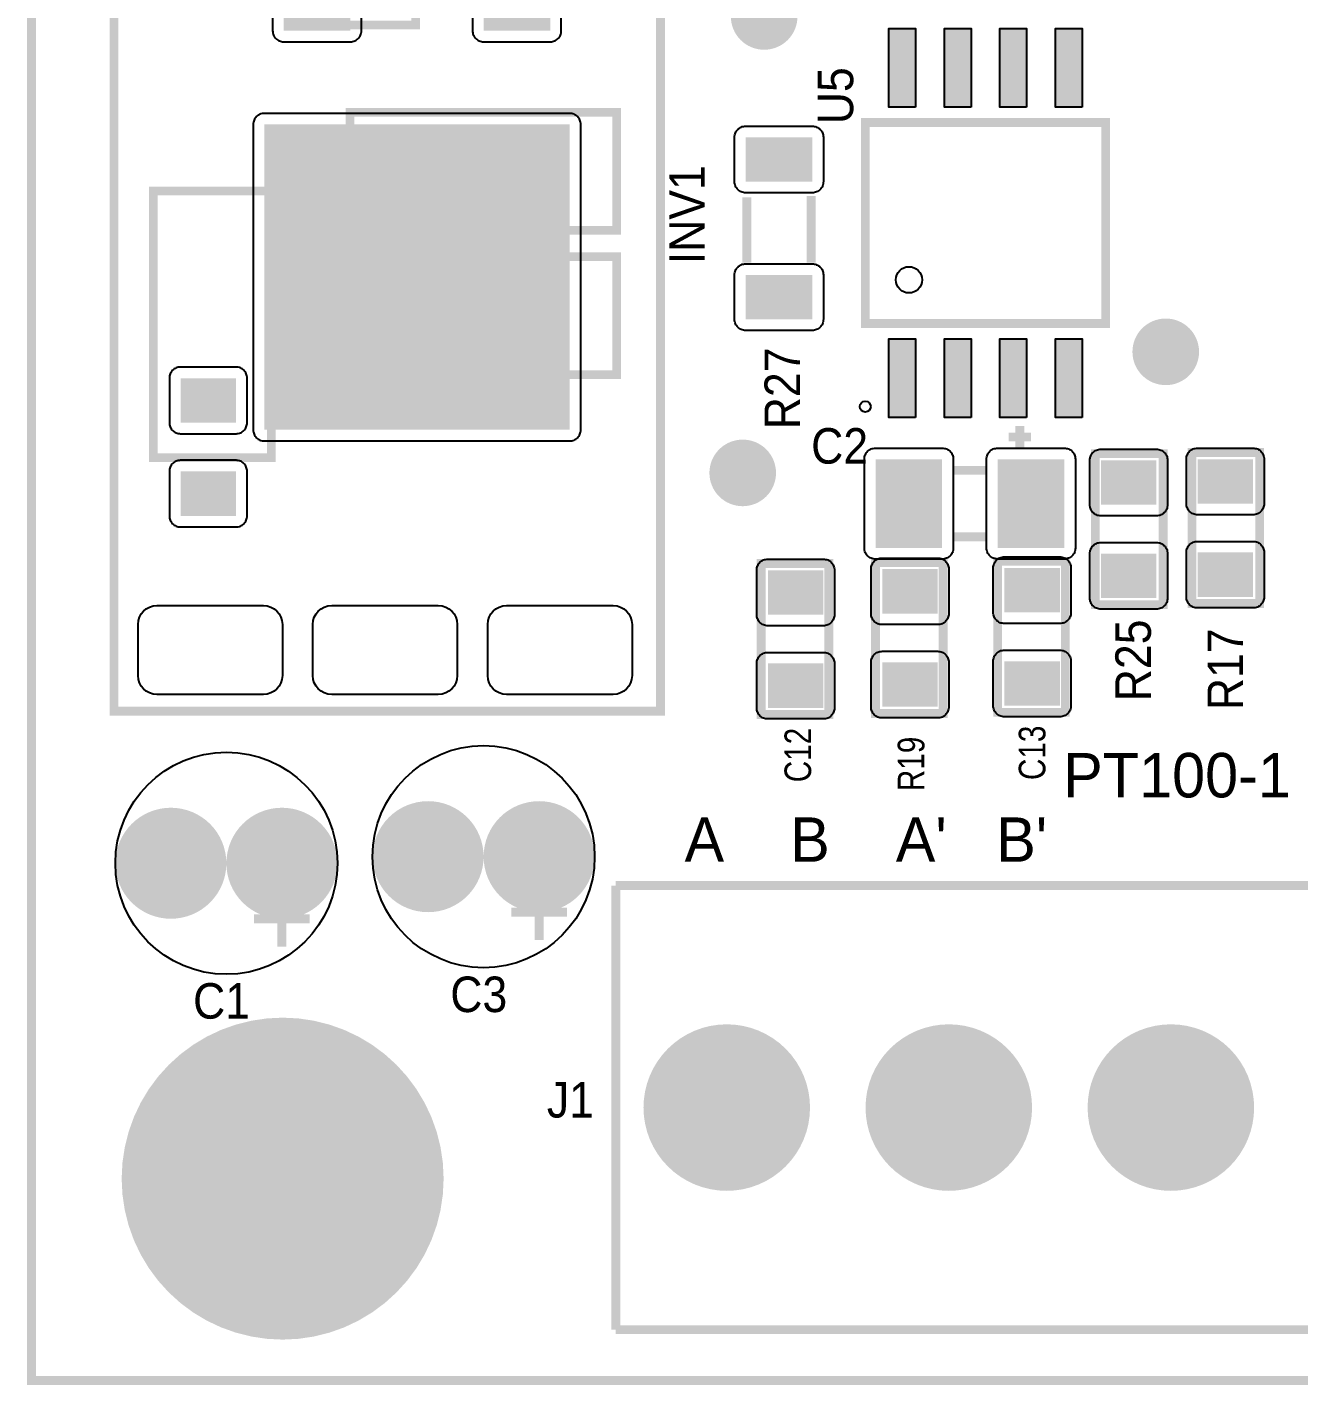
# Model space of a CAD drawing. Header units: inches. Extents: x -3.21 to 3.21, y -2.45 to 2.45.
# Drawn here: x -3.21 to -2.064, y -2.433 to -1.21 of the extents above; entities that cross this region are included whole.
import ezdxf

# ---------------------------------------------------------------- set-up
doc = ezdxf.new("R2010")
doc.units = ezdxf.units.IN
doc.layers.get('0').update_dxf_attribs({"linetype": 'CONTINUOUS'})

# ---------------------------------------------------------------- blocks, each defined once
blk = doc.blocks.new('RPAD')
blk.add_trace([(-0.5, -0.5), (-0.5, 0.5), (0.5, -0.5), (0.5, 0.5)])
blk = doc.blocks.new('EPAD')
at = {"const_width": 0.5}
blk.add_lwpolyline([(-0.25, 0, 1), (0.25, 0, 1)], format="xyb", close=True, dxfattribs=at)

msp = doc.modelspace()

# ---------------------------------------------------------------- linework, layer by layer
for points, const_width in [([(-3.205508, -2.428994), (3.205508, -2.428994), (3.205508, 2.443368), (-3.205508, 2.443368), (-3.205508, -2.428994)], 0.008), ([(-3.205508, -2.428994), (3.205508, -2.428994), (3.205508, 2.443368), (-3.205508, 2.443368), (-3.205508, -2.428994)], 0.008), ([(-3.205508, -2.428994), (3.205508, -2.428994), (3.205508, 2.443368), (-3.205508, 2.443368), (-3.205508, -2.428994)], 0.008), ([(-3.13128, -1.826199), (-2.639154, -1.826199), (-2.639154, -0.901002), (-3.13128, -0.901002), (-3.13128, -1.826199)], 0.008), ([(-3.13128, -1.826199), (-2.639154, -1.826199), (-2.639154, -0.901002), (-3.13128, -0.901002), (-3.13128, -1.826199)], 0.008), ([(-3.13128, -1.826199), (-2.639154, -1.826199), (-2.639154, -0.901002), (-3.13128, -0.901002), (-3.13128, -1.826199)], 0.008), ([(-2.958051, -1.208089), (-2.859626, -1.208089), (-2.859626, -1.164781), (-2.958051, -1.164781), (-2.958051, -1.208089)], 0.008), ([(-2.958051, -1.208089), (-2.859626, -1.208089), (-2.859626, -1.164781), (-2.958051, -1.164781), (-2.958051, -1.208089)], 0.008), ([(-2.958051, -1.208089), (-2.859626, -1.208089), (-2.859626, -1.164781), (-2.958051, -1.164781), (-2.958051, -1.208089)], 0.008), ([(-2.918681, -1.393128), (-2.678524, -1.393128), (-2.678524, -1.286829), (-2.918681, -1.286829), (-2.918681, -1.393128)], 0.008), ([(-2.918681, -1.393128), (-2.678524, -1.393128), (-2.678524, -1.286829), (-2.918681, -1.286829), (-2.918681, -1.393128)], 0.008), ([(-2.918681, -1.393128), (-2.678524, -1.393128), (-2.678524, -1.286829), (-2.918681, -1.286829), (-2.918681, -1.393128)], 0.008), ([(-2.238122, -1.477033), (-2.238122, -1.295931), (-2.454657, -1.295931), (-2.454657, -1.477033), (-2.238122, -1.477033)], 0.007874), ([(-2.238122, -1.477033), (-2.238122, -1.295931), (-2.454657, -1.295931), (-2.454657, -1.477033), (-2.238122, -1.477033)], 0.007874), ([(-2.238122, -1.477033), (-2.238122, -1.295931), (-2.454657, -1.295931), (-2.454657, -1.477033), (-2.238122, -1.477033)], 0.007874), ([(-3.095846, -1.597852), (-2.989547, -1.597852), (-2.989547, -1.357695), (-3.095846, -1.357695), (-3.095846, -1.597852)], 0.008), ([(-3.095846, -1.597852), (-2.989547, -1.597852), (-2.989547, -1.357695), (-3.095846, -1.357695), (-3.095846, -1.597852)], 0.008), ([(-3.095846, -1.597852), (-2.989547, -1.597852), (-2.989547, -1.357695), (-3.095846, -1.357695), (-3.095846, -1.597852)], 0.008), ([(-2.56139, -1.363246), (-2.56139, -1.422246)], 0.008), ([(-2.56139, -1.363246), (-2.56139, -1.422246)], 0.008), ([(-2.56139, -1.363246), (-2.56139, -1.422246)], 0.008), ([(-2.50339, -1.362246), (-2.50339, -1.422246)], 0.008), ([(-2.50339, -1.362246), (-2.50339, -1.422246)], 0.008), ([(-2.50339, -1.362246), (-2.50339, -1.422246)], 0.008), ([(-2.918681, -1.523049), (-2.678524, -1.523049), (-2.678524, -1.41675), (-2.918681, -1.41675), (-2.918681, -1.523049)], 0.008), ([(-2.918681, -1.523049), (-2.678524, -1.523049), (-2.678524, -1.41675), (-2.918681, -1.41675), (-2.918681, -1.523049)], 0.008), ([(-2.918681, -1.523049), (-2.678524, -1.523049), (-2.678524, -1.41675), (-2.918681, -1.41675), (-2.918681, -1.523049)], 0.008), ([(-2.31539, -1.569246), (-2.31539, -1.589246)], 0.008), ([(-2.31539, -1.569246), (-2.31539, -1.589246)], 0.008), ([(-2.31539, -1.569246), (-2.31539, -1.589246)], 0.008), ([(-2.32539, -1.579246), (-2.30539, -1.579246)], 0.008), ([(-2.32539, -1.579246), (-2.30539, -1.579246)], 0.008), ([(-2.32539, -1.579246), (-2.30539, -1.579246)], 0.008), ([(-2.16039, -1.729246), (-2.09939, -1.729246), (-2.09939, -1.593246), (-2.16039, -1.593246), (-2.16039, -1.729246)], 0.008), ([(-2.16039, -1.729246), (-2.09939, -1.729246), (-2.09939, -1.593246), (-2.16039, -1.593246), (-2.16039, -1.729246)], 0.008), ([(-2.16039, -1.729246), (-2.09939, -1.729246), (-2.09939, -1.593246), (-2.16039, -1.593246), (-2.16039, -1.729246)], 0.008), ([(-2.24739, -1.730246), (-2.18639, -1.730246), (-2.18639, -1.594246), (-2.24739, -1.594246), (-2.24739, -1.730246)], 0.008), ([(-2.24739, -1.730246), (-2.18639, -1.730246), (-2.18639, -1.594246), (-2.24739, -1.594246), (-2.24739, -1.730246)], 0.008), ([(-2.24739, -1.730246), (-2.18639, -1.730246), (-2.18639, -1.594246), (-2.24739, -1.594246), (-2.24739, -1.730246)], 0.008), ([(-2.37539, -1.609246), (-2.34539, -1.609246)], 0.008), ([(-2.37539, -1.609246), (-2.34539, -1.609246)], 0.008), ([(-2.37539, -1.609246), (-2.34539, -1.609246)], 0.008), ([(-2.37539, -1.669246), (-2.34539, -1.669246)], 0.008), ([(-2.37539, -1.669246), (-2.34539, -1.669246)], 0.008), ([(-2.37539, -1.669246), (-2.34539, -1.669246)], 0.008), ([(-2.33539, -1.827246), (-2.27439, -1.827246), (-2.27439, -1.691246), (-2.33539, -1.691246), (-2.33539, -1.827246)], 0.008), ([(-2.33539, -1.827246), (-2.27439, -1.827246), (-2.27439, -1.691246), (-2.33539, -1.691246), (-2.33539, -1.827246)], 0.008), ([(-2.33539, -1.827246), (-2.27439, -1.827246), (-2.27439, -1.691246), (-2.33539, -1.691246), (-2.33539, -1.827246)], 0.008), ([(-2.54839, -1.82923), (-2.48739, -1.82923), (-2.48739, -1.69323), (-2.54839, -1.69323), (-2.54839, -1.82923)], 0.008), ([(-2.54839, -1.82923), (-2.48739, -1.82923), (-2.48739, -1.69323), (-2.54839, -1.69323), (-2.54839, -1.82923)], 0.008), ([(-2.54839, -1.82923), (-2.48739, -1.82923), (-2.48739, -1.69323), (-2.54839, -1.69323), (-2.54839, -1.82923)], 0.008), ([(-2.44539, -1.828246), (-2.38439, -1.828246), (-2.38439, -1.692246), (-2.44539, -1.692246), (-2.44539, -1.828246)], 0.008), ([(-2.44539, -1.828246), (-2.38439, -1.828246), (-2.38439, -1.692246), (-2.44539, -1.692246), (-2.44539, -1.828246)], 0.008), ([(-2.44539, -1.828246), (-2.38439, -1.828246), (-2.38439, -1.692246), (-2.44539, -1.692246), (-2.44539, -1.828246)], 0.008), ([(-2.74839, -2.032246), (-2.74839, -1.982246)], 0.008), ([(-2.74839, -2.032246), (-2.74839, -1.982246)], 0.008), ([(-2.74839, -2.032246), (-2.74839, -1.982246)], 0.008), ([(-2.67939, -1.983246), (-2.67939, -2.383246)], 0.008), ([(-1.87939, -1.983246), (-1.87939, -2.383246), (-2.67939, -2.383246)], 0.008), ([(-2.67939, -1.983246), (-1.87939, -1.983246)], 0.008), ([(-2.67939, -1.983246), (-2.67939, -2.383246)], 0.008), ([(-1.87939, -1.983246), (-1.87939, -2.383246), (-2.67939, -2.383246)], 0.008), ([(-2.67939, -1.983246), (-1.87939, -1.983246)], 0.008), ([(-2.67939, -1.983246), (-2.67939, -2.383246)], 0.008), ([(-1.87939, -1.983246), (-1.87939, -2.383246), (-2.67939, -2.383246)], 0.008), ([(-2.67939, -1.983246), (-1.87939, -1.983246)], 0.008), ([(-2.980075, -2.038168), (-2.980075, -1.988168)], 0.008), ([(-2.980075, -2.038168), (-2.980075, -1.988168)], 0.008), ([(-2.980075, -2.038168), (-2.980075, -1.988168)], 0.008), ([(-2.72339, -2.007246), (-2.77339, -2.007246)], 0.008), ([(-2.72339, -2.007246), (-2.77339, -2.007246)], 0.008), ([(-2.72339, -2.007246), (-2.77339, -2.007246)], 0.008), ([(-2.955075, -2.013168), (-3.005075, -2.013168)], 0.008), ([(-2.955075, -2.013168), (-3.005075, -2.013168)], 0.008), ([(-2.955075, -2.013168), (-3.005075, -2.013168)], 0.008)]:
    msp.add_lwpolyline(points, dxfattribs=dict(const_width=const_width))
for points in [[(-2.98839, -1.113246), (-2.98839, -1.213246), (-2.988339, -1.214285), (-2.988191, -1.215291), (-2.987949, -1.216257), (-2.987618, -1.217181), (-2.987203, -1.218058), (-2.986709, -1.218882), (-2.986139, -1.219649), (-2.985499, -1.220356), (-2.984793, -1.220996), (-2.984026, -1.221565), (-2.983202, -1.22206), (-2.982325, -1.222474), (-2.981401, -1.222805), (-2.980434, -1.223047), (-2.979429, -1.223196), (-2.97839, -1.223246), (-2.97839, -1.223246), (-2.91839, -1.223246), (-2.91735, -1.223196), (-2.916345, -1.223047), (-2.915378, -1.222805), (-2.914454, -1.222474), (-2.913578, -1.22206), (-2.912754, -1.221565), (-2.911986, -1.220996), (-2.91128, -1.220356), (-2.91064, -1.219649), (-2.910071, -1.218882), (-2.909576, -1.218058), (-2.909161, -1.217181), (-2.908831, -1.216257), (-2.908589, -1.215291), (-2.90844, -1.214285), (-2.90839, -1.213246), (-2.90839, -1.113246)], [(-2.80839, -1.113246), (-2.80839, -1.213246), (-2.808339, -1.214285), (-2.808191, -1.215291), (-2.807949, -1.216257), (-2.807618, -1.217181), (-2.807203, -1.218058), (-2.806709, -1.218882), (-2.806139, -1.219649), (-2.805499, -1.220356), (-2.804793, -1.220996), (-2.804026, -1.221565), (-2.803202, -1.22206), (-2.802325, -1.222474), (-2.801401, -1.222805), (-2.800434, -1.223047), (-2.799429, -1.223196), (-2.79839, -1.223246), (-2.79839, -1.223246), (-2.73839, -1.223246), (-2.73735, -1.223196), (-2.736345, -1.223047), (-2.735378, -1.222805), (-2.734454, -1.222474), (-2.733578, -1.22206), (-2.732754, -1.221565), (-2.731986, -1.220996), (-2.73128, -1.220356), (-2.73064, -1.219649), (-2.730071, -1.218882), (-2.729576, -1.218058), (-2.729161, -1.217181), (-2.728831, -1.216257), (-2.728589, -1.215291), (-2.72844, -1.214285), (-2.72839, -1.213246), (-2.72839, -1.113246)]]:
    msp.add_lwpolyline(points)
for points in [[(-2.40939, -1.282219), (-2.43339, -1.282219), (-2.43339, -1.211219), (-2.40939, -1.211219), (-2.40939, -1.282219)], [(-2.35939, -1.282219), (-2.38339, -1.282219), (-2.38339, -1.211219), (-2.35939, -1.211219), (-2.35939, -1.282219)], [(-2.30939, -1.282219), (-2.33339, -1.282219), (-2.33339, -1.211219), (-2.30939, -1.211219), (-2.30939, -1.282219)], [(-2.25939, -1.282219), (-2.28339, -1.282219), (-2.28339, -1.211219), (-2.25939, -1.211219), (-2.25939, -1.282219)], [(-2.99589, -1.582746), (-2.72089, -1.582746), (-2.71985, -1.582696), (-2.718845, -1.582547), (-2.717878, -1.582305), (-2.716954, -1.581974), (-2.716078, -1.58156), (-2.715254, -1.581065), (-2.714486, -1.580496), (-2.71378, -1.579856), (-2.71314, -1.579149), (-2.712571, -1.578382), (-2.712076, -1.577558), (-2.711661, -1.576681), (-2.711331, -1.575757), (-2.711089, -1.574791), (-2.71094, -1.573785), (-2.71089, -1.572746), (-2.71089, -1.297746), (-2.71094, -1.296707), (-2.711089, -1.295702), (-2.711331, -1.294735), (-2.711661, -1.293811), (-2.712076, -1.292934), (-2.712571, -1.29211), (-2.71314, -1.291343), (-2.71378, -1.290637), (-2.714486, -1.289996), (-2.715254, -1.289427), (-2.716078, -1.288932), (-2.716954, -1.288518), (-2.717878, -1.288187), (-2.718845, -1.287945), (-2.71985, -1.287796), (-2.72089, -1.287746), (-2.99589, -1.287746), (-2.996929, -1.287796), (-2.997934, -1.287945), (-2.998901, -1.288187), (-2.999825, -1.288518), (-3.000702, -1.288932), (-3.001526, -1.289427), (-3.002293, -1.289996), (-3.002999, -1.290637), (-3.003639, -1.291343), (-3.004209, -1.29211), (-3.004703, -1.292934), (-3.005118, -1.293811), (-3.005449, -1.294735), (-3.005691, -1.295702), (-3.005839, -1.296707), (-3.00589, -1.297746), (-3.00589, -1.572746), (-3.005839, -1.573785), (-3.005691, -1.574791), (-3.005449, -1.575757), (-3.005118, -1.576681), (-3.004703, -1.577558), (-3.004209, -1.578382), (-3.003639, -1.579149), (-3.002999, -1.579856), (-3.002293, -1.580496), (-3.001526, -1.581065), (-3.000702, -1.58156), (-2.999825, -1.581974), (-2.998901, -1.582305), (-2.997934, -1.582547), (-2.996929, -1.582696), (-2.99589, -1.582746)], [(-2.49239, -1.309246), (-2.49239, -1.349246), (-2.49244, -1.350285), (-2.492589, -1.351291), (-2.492831, -1.352257), (-2.493161, -1.353181), (-2.493576, -1.354058), (-2.494071, -1.354882), (-2.49464, -1.35565), (-2.49528, -1.356356), (-2.495987, -1.356996), (-2.496754, -1.357565), (-2.497578, -1.358059), (-2.498454, -1.358474), (-2.499378, -1.358805), (-2.500345, -1.359047), (-2.50135, -1.359196), (-2.50239, -1.359246), (-2.56239, -1.359246), (-2.563429, -1.359196), (-2.564434, -1.359047), (-2.565401, -1.358805), (-2.566325, -1.358474), (-2.567202, -1.358059), (-2.568026, -1.357565), (-2.568793, -1.356996), (-2.569499, -1.356356), (-2.570139, -1.35565), (-2.570709, -1.354882), (-2.571204, -1.354058), (-2.571618, -1.353181), (-2.571949, -1.352257), (-2.572191, -1.351291), (-2.572339, -1.350285), (-2.57239, -1.349246), (-2.57239, -1.309246), (-2.572339, -1.308207), (-2.572191, -1.307202), (-2.571949, -1.306235), (-2.571618, -1.305311), (-2.571204, -1.304434), (-2.570709, -1.30361), (-2.570139, -1.302843), (-2.569499, -1.302137), (-2.568793, -1.301496), (-2.568026, -1.300927), (-2.567202, -1.300433), (-2.566325, -1.300018), (-2.565401, -1.299687), (-2.564434, -1.299445), (-2.563429, -1.299296), (-2.56239, -1.299246), (-2.50239, -1.299246), (-2.50135, -1.299296), (-2.500345, -1.299445), (-2.499378, -1.299687), (-2.498454, -1.300018), (-2.497578, -1.300433), (-2.496754, -1.300927), (-2.495987, -1.301496), (-2.49528, -1.302137), (-2.49464, -1.302843), (-2.494071, -1.30361), (-2.493576, -1.304434), (-2.493161, -1.305311), (-2.492831, -1.306235), (-2.492589, -1.307202), (-2.49244, -1.308207), (-2.49239, -1.309246)], [(-2.49239, -1.433246), (-2.49239, -1.473246), (-2.49244, -1.474285), (-2.492589, -1.475291), (-2.492831, -1.476257), (-2.493161, -1.477181), (-2.493576, -1.478058), (-2.494071, -1.478882), (-2.49464, -1.47965), (-2.49528, -1.480356), (-2.495987, -1.480996), (-2.496754, -1.481565), (-2.497578, -1.482059), (-2.498454, -1.482474), (-2.499378, -1.482805), (-2.500345, -1.483047), (-2.50135, -1.483196), (-2.50239, -1.483246), (-2.56239, -1.483246), (-2.563429, -1.483196), (-2.564434, -1.483047), (-2.565401, -1.482805), (-2.566325, -1.482474), (-2.567202, -1.482059), (-2.568026, -1.481565), (-2.568793, -1.480996), (-2.569499, -1.480356), (-2.570139, -1.47965), (-2.570709, -1.478882), (-2.571204, -1.478058), (-2.571618, -1.477181), (-2.571949, -1.476257), (-2.572191, -1.475291), (-2.572339, -1.474285), (-2.57239, -1.473246), (-2.57239, -1.433246), (-2.572339, -1.432207), (-2.572191, -1.431202), (-2.571949, -1.430235), (-2.571618, -1.429311), (-2.571204, -1.428434), (-2.570709, -1.42761), (-2.570139, -1.426843), (-2.569499, -1.426137), (-2.568793, -1.425496), (-2.568026, -1.424927), (-2.567202, -1.424433), (-2.566325, -1.424018), (-2.565401, -1.423687), (-2.564434, -1.423445), (-2.563429, -1.423296), (-2.56239, -1.423246), (-2.50239, -1.423246), (-2.50135, -1.423296), (-2.500345, -1.423445), (-2.499378, -1.423687), (-2.498454, -1.424018), (-2.497578, -1.424433), (-2.496754, -1.424927), (-2.495987, -1.425496), (-2.49528, -1.426137), (-2.49464, -1.426843), (-2.494071, -1.42761), (-2.493576, -1.428434), (-2.493161, -1.429311), (-2.492831, -1.430235), (-2.492589, -1.431202), (-2.49244, -1.432207), (-2.49239, -1.433246)], [(-2.40939, -1.561746), (-2.43339, -1.561746), (-2.43339, -1.490746), (-2.40939, -1.490746), (-2.40939, -1.561746)], [(-2.35939, -1.561746), (-2.38339, -1.561746), (-2.38339, -1.490746), (-2.35939, -1.490746), (-2.35939, -1.561746)], [(-2.30939, -1.561746), (-2.33339, -1.561746), (-2.33339, -1.490746), (-2.30939, -1.490746), (-2.30939, -1.561746)], [(-2.25939, -1.561746), (-2.28339, -1.561746), (-2.28339, -1.490746), (-2.25939, -1.490746), (-2.25939, -1.561746)], [(-3.08139, -1.526246), (-3.08139, -1.566246), (-3.081339, -1.567285), (-3.081191, -1.568291), (-3.080949, -1.569257), (-3.080618, -1.570181), (-3.080204, -1.571058), (-3.079709, -1.571882), (-3.079139, -1.57265), (-3.078499, -1.573356), (-3.077793, -1.573996), (-3.077026, -1.574565), (-3.076202, -1.575059), (-3.075325, -1.575474), (-3.074401, -1.575805), (-3.073434, -1.576047), (-3.072429, -1.576196), (-3.07139, -1.576246), (-3.02139, -1.576246), (-3.02035, -1.576196), (-3.019345, -1.576047), (-3.018378, -1.575805), (-3.017454, -1.575474), (-3.016578, -1.575059), (-3.015754, -1.574565), (-3.014987, -1.573996), (-3.01428, -1.573356), (-3.01364, -1.57265), (-3.013071, -1.571882), (-3.012576, -1.571058), (-3.012161, -1.570181), (-3.011831, -1.569257), (-3.011589, -1.568291), (-3.01144, -1.567285), (-3.01139, -1.566246), (-3.01139, -1.526246), (-3.01144, -1.525207), (-3.011589, -1.524202), (-3.011831, -1.523235), (-3.012161, -1.522311), (-3.012576, -1.521434), (-3.013071, -1.52061), (-3.01364, -1.519843), (-3.01428, -1.519137), (-3.014987, -1.518496), (-3.015754, -1.517927), (-3.016578, -1.517433), (-3.017454, -1.517018), (-3.018378, -1.516687), (-3.019345, -1.516445), (-3.02035, -1.516296), (-3.02139, -1.516246), (-3.07139, -1.516246), (-3.072429, -1.516296), (-3.073434, -1.516445), (-3.074401, -1.516687), (-3.075325, -1.517018), (-3.076202, -1.517433), (-3.077026, -1.517927), (-3.077793, -1.518496), (-3.078499, -1.519137), (-3.079139, -1.519843), (-3.079709, -1.52061), (-3.080204, -1.521434), (-3.080618, -1.522311), (-3.080949, -1.523235), (-3.081191, -1.524202), (-3.081339, -1.525207), (-3.08139, -1.526246)], [(-2.44539, -1.589246), (-2.38539, -1.589246), (-2.38435, -1.589296), (-2.383345, -1.589445), (-2.382378, -1.589687), (-2.381454, -1.590018), (-2.380578, -1.590432), (-2.379754, -1.590927), (-2.378986, -1.591496), (-2.37828, -1.592137), (-2.37764, -1.592843), (-2.377071, -1.59361), (-2.376576, -1.594434), (-2.376161, -1.595311), (-2.375831, -1.596235), (-2.375589, -1.597202), (-2.37544, -1.598207), (-2.37539, -1.599246), (-2.37539, -1.679246), (-2.37544, -1.680285), (-2.375589, -1.681291), (-2.375831, -1.682257), (-2.376161, -1.683181), (-2.376576, -1.684058), (-2.377071, -1.684882), (-2.37764, -1.685649), (-2.37828, -1.686356), (-2.378986, -1.686996), (-2.379754, -1.687565), (-2.380578, -1.68806), (-2.381454, -1.688474), (-2.382378, -1.688805), (-2.383345, -1.689047), (-2.38435, -1.689196), (-2.38539, -1.689246), (-2.44539, -1.689246), (-2.446429, -1.689196), (-2.447434, -1.689047), (-2.448401, -1.688805), (-2.449325, -1.688474), (-2.450202, -1.68806), (-2.451026, -1.687565), (-2.451793, -1.686996), (-2.452499, -1.686356), (-2.453139, -1.685649), (-2.453709, -1.684882), (-2.454203, -1.684058), (-2.454618, -1.683181), (-2.454949, -1.682257), (-2.455191, -1.681291), (-2.455339, -1.680285), (-2.45539, -1.679246), (-2.45539, -1.599246), (-2.455339, -1.598207), (-2.455191, -1.597202), (-2.454949, -1.596235), (-2.454618, -1.595311), (-2.454203, -1.594434), (-2.453709, -1.59361), (-2.453139, -1.592843), (-2.452499, -1.592137), (-2.451793, -1.591496), (-2.451026, -1.590927), (-2.450202, -1.590432), (-2.449325, -1.590018), (-2.448401, -1.589687), (-2.447434, -1.589445), (-2.446429, -1.589296), (-2.44539, -1.589246)], [(-2.33539, -1.589246), (-2.27539, -1.589246), (-2.27435, -1.589296), (-2.273345, -1.589445), (-2.272378, -1.589687), (-2.271454, -1.590018), (-2.270578, -1.590432), (-2.269754, -1.590927), (-2.268986, -1.591496), (-2.26828, -1.592137), (-2.26764, -1.592843), (-2.267071, -1.59361), (-2.266576, -1.594434), (-2.266161, -1.595311), (-2.265831, -1.596235), (-2.265589, -1.597202), (-2.26544, -1.598207), (-2.26539, -1.599246), (-2.26539, -1.679246), (-2.26544, -1.680285), (-2.265589, -1.681291), (-2.265831, -1.682257), (-2.266161, -1.683181), (-2.266576, -1.684058), (-2.267071, -1.684882), (-2.26764, -1.685649), (-2.26828, -1.686356), (-2.268986, -1.686996), (-2.269754, -1.687565), (-2.270578, -1.68806), (-2.271454, -1.688474), (-2.272378, -1.688805), (-2.273345, -1.689047), (-2.27435, -1.689196), (-2.27539, -1.689246), (-2.33539, -1.689246), (-2.336429, -1.689196), (-2.337434, -1.689047), (-2.338401, -1.688805), (-2.339325, -1.688474), (-2.340202, -1.68806), (-2.341026, -1.687565), (-2.341793, -1.686996), (-2.342499, -1.686356), (-2.343139, -1.685649), (-2.343709, -1.684882), (-2.344203, -1.684058), (-2.344618, -1.683181), (-2.344949, -1.682257), (-2.345191, -1.681291), (-2.345339, -1.680285), (-2.34539, -1.679246), (-2.34539, -1.599246), (-2.345339, -1.598207), (-2.345191, -1.597202), (-2.344949, -1.596235), (-2.344618, -1.595311), (-2.344203, -1.594434), (-2.343709, -1.59361), (-2.343139, -1.592843), (-2.342499, -1.592137), (-2.341793, -1.591496), (-2.341026, -1.590927), (-2.340202, -1.590432), (-2.339325, -1.590018), (-2.338401, -1.589687), (-2.337434, -1.589445), (-2.336429, -1.589296), (-2.33539, -1.589246)], [(-2.16539, -1.639246), (-2.16539, -1.599246), (-2.165339, -1.598207), (-2.165191, -1.597202), (-2.164949, -1.596235), (-2.164618, -1.595311), (-2.164204, -1.594434), (-2.163709, -1.59361), (-2.163139, -1.592843), (-2.162499, -1.592137), (-2.161793, -1.591496), (-2.161026, -1.590927), (-2.160202, -1.590433), (-2.159325, -1.590018), (-2.158401, -1.589687), (-2.157434, -1.589445), (-2.156429, -1.589296), (-2.15539, -1.589246), (-2.10539, -1.589246), (-2.10435, -1.589296), (-2.103345, -1.589445), (-2.102378, -1.589687), (-2.101454, -1.590018), (-2.100578, -1.590433), (-2.099754, -1.590927), (-2.098987, -1.591496), (-2.09828, -1.592137), (-2.09764, -1.592843), (-2.097071, -1.59361), (-2.096576, -1.594434), (-2.096161, -1.595311), (-2.095831, -1.596235), (-2.095589, -1.597202), (-2.09544, -1.598207), (-2.09539, -1.599246), (-2.09539, -1.639246), (-2.09544, -1.640285), (-2.095589, -1.641291), (-2.095831, -1.642257), (-2.096161, -1.643181), (-2.096576, -1.644058), (-2.097071, -1.644882), (-2.09764, -1.64565), (-2.09828, -1.646356), (-2.098987, -1.646996), (-2.099754, -1.647565), (-2.100578, -1.648059), (-2.101454, -1.648474), (-2.102378, -1.648805), (-2.103345, -1.649047), (-2.10435, -1.649196), (-2.10539, -1.649246), (-2.15539, -1.649246), (-2.156429, -1.649196), (-2.157434, -1.649047), (-2.158401, -1.648805), (-2.159325, -1.648474), (-2.160202, -1.648059), (-2.161026, -1.647565), (-2.161793, -1.646996), (-2.162499, -1.646356), (-2.163139, -1.64565), (-2.163709, -1.644882), (-2.164204, -1.644058), (-2.164618, -1.643181), (-2.164949, -1.642257), (-2.165191, -1.641291), (-2.165339, -1.640285), (-2.16539, -1.639246)], [(-3.08139, -1.610246), (-3.08139, -1.650246), (-3.081339, -1.651285), (-3.081191, -1.652291), (-3.080949, -1.653257), (-3.080618, -1.654181), (-3.080204, -1.655058), (-3.079709, -1.655882), (-3.079139, -1.65665), (-3.078499, -1.657356), (-3.077793, -1.657996), (-3.077026, -1.658565), (-3.076202, -1.659059), (-3.075325, -1.659474), (-3.074401, -1.659805), (-3.073434, -1.660047), (-3.072429, -1.660196), (-3.07139, -1.660246), (-3.02139, -1.660246), (-3.02035, -1.660196), (-3.019345, -1.660047), (-3.018378, -1.659805), (-3.017454, -1.659474), (-3.016578, -1.659059), (-3.015754, -1.658565), (-3.014987, -1.657996), (-3.01428, -1.657356), (-3.01364, -1.65665), (-3.013071, -1.655882), (-3.012576, -1.655058), (-3.012161, -1.654181), (-3.011831, -1.653257), (-3.011589, -1.652291), (-3.01144, -1.651285), (-3.01139, -1.650246), (-3.01139, -1.610246), (-3.01144, -1.609207), (-3.011589, -1.608202), (-3.011831, -1.607235), (-3.012161, -1.606311), (-3.012576, -1.605434), (-3.013071, -1.60461), (-3.01364, -1.603843), (-3.01428, -1.603137), (-3.014987, -1.602496), (-3.015754, -1.601927), (-3.016578, -1.601433), (-3.017454, -1.601018), (-3.018378, -1.600687), (-3.019345, -1.600445), (-3.02035, -1.600296), (-3.02139, -1.600246), (-3.07139, -1.600246), (-3.072429, -1.600296), (-3.073434, -1.600445), (-3.074401, -1.600687), (-3.075325, -1.601018), (-3.076202, -1.601433), (-3.077026, -1.601927), (-3.077793, -1.602496), (-3.078499, -1.603137), (-3.079139, -1.603843), (-3.079709, -1.60461), (-3.080204, -1.605434), (-3.080618, -1.606311), (-3.080949, -1.607235), (-3.081191, -1.608202), (-3.081339, -1.609207), (-3.08139, -1.610246)], [(-2.25239, -1.640246), (-2.25239, -1.600246), (-2.252339, -1.599207), (-2.252191, -1.598202), (-2.251949, -1.597235), (-2.251618, -1.596311), (-2.251204, -1.595434), (-2.250709, -1.59461), (-2.250139, -1.593843), (-2.249499, -1.593137), (-2.248793, -1.592496), (-2.248026, -1.591927), (-2.247202, -1.591433), (-2.246325, -1.591018), (-2.245401, -1.590687), (-2.244434, -1.590445), (-2.243429, -1.590296), (-2.24239, -1.590246), (-2.19239, -1.590246), (-2.19135, -1.590296), (-2.190345, -1.590445), (-2.189378, -1.590687), (-2.188454, -1.591018), (-2.187578, -1.591433), (-2.186754, -1.591927), (-2.185987, -1.592496), (-2.18528, -1.593137), (-2.18464, -1.593843), (-2.184071, -1.59461), (-2.183576, -1.595434), (-2.183161, -1.596311), (-2.182831, -1.597235), (-2.182589, -1.598202), (-2.18244, -1.599207), (-2.18239, -1.600246), (-2.18239, -1.640246), (-2.18244, -1.641285), (-2.182589, -1.642291), (-2.182831, -1.643257), (-2.183161, -1.644181), (-2.183576, -1.645058), (-2.184071, -1.645882), (-2.18464, -1.64665), (-2.18528, -1.647356), (-2.185987, -1.647996), (-2.186754, -1.648565), (-2.187578, -1.649059), (-2.188454, -1.649474), (-2.189378, -1.649805), (-2.190345, -1.650047), (-2.19135, -1.650196), (-2.19239, -1.650246), (-2.24239, -1.650246), (-2.243429, -1.650196), (-2.244434, -1.650047), (-2.245401, -1.649805), (-2.246325, -1.649474), (-2.247202, -1.649059), (-2.248026, -1.648565), (-2.248793, -1.647996), (-2.249499, -1.647356), (-2.250139, -1.64665), (-2.250709, -1.645882), (-2.251204, -1.645058), (-2.251618, -1.644181), (-2.251949, -1.643257), (-2.252191, -1.642291), (-2.252339, -1.641285), (-2.25239, -1.640246)], [(-2.25239, -1.724246), (-2.25239, -1.684246), (-2.252339, -1.683207), (-2.252191, -1.682202), (-2.251949, -1.681235), (-2.251618, -1.680311), (-2.251204, -1.679434), (-2.250709, -1.67861), (-2.250139, -1.677843), (-2.249499, -1.677137), (-2.248793, -1.676496), (-2.248026, -1.675927), (-2.247202, -1.675433), (-2.246325, -1.675018), (-2.245401, -1.674687), (-2.244434, -1.674445), (-2.243429, -1.674296), (-2.24239, -1.674246), (-2.19239, -1.674246), (-2.19135, -1.674296), (-2.190345, -1.674445), (-2.189378, -1.674687), (-2.188454, -1.675018), (-2.187578, -1.675433), (-2.186754, -1.675927), (-2.185987, -1.676496), (-2.18528, -1.677137), (-2.18464, -1.677843), (-2.184071, -1.67861), (-2.183576, -1.679434), (-2.183161, -1.680311), (-2.182831, -1.681235), (-2.182589, -1.682202), (-2.18244, -1.683207), (-2.18239, -1.684246), (-2.18239, -1.724246), (-2.18244, -1.725285), (-2.182589, -1.726291), (-2.182831, -1.727257), (-2.183161, -1.728181), (-2.183576, -1.729058), (-2.184071, -1.729882), (-2.18464, -1.73065), (-2.18528, -1.731356), (-2.185987, -1.731996), (-2.186754, -1.732565), (-2.187578, -1.733059), (-2.188454, -1.733474), (-2.189378, -1.733805), (-2.190345, -1.734047), (-2.19135, -1.734196), (-2.19239, -1.734246), (-2.24239, -1.734246), (-2.243429, -1.734196), (-2.244434, -1.734047), (-2.245401, -1.733805), (-2.246325, -1.733474), (-2.247202, -1.733059), (-2.248026, -1.732565), (-2.248793, -1.731996), (-2.249499, -1.731356), (-2.250139, -1.73065), (-2.250709, -1.729882), (-2.251204, -1.729058), (-2.251618, -1.728181), (-2.251949, -1.727257), (-2.252191, -1.726291), (-2.252339, -1.725285), (-2.25239, -1.724246)], [(-2.16539, -1.723246), (-2.16539, -1.683246), (-2.165339, -1.682207), (-2.165191, -1.681202), (-2.164949, -1.680235), (-2.164618, -1.679311), (-2.164204, -1.678434), (-2.163709, -1.67761), (-2.163139, -1.676843), (-2.162499, -1.676137), (-2.161793, -1.675496), (-2.161026, -1.674927), (-2.160202, -1.674433), (-2.159325, -1.674018), (-2.158401, -1.673687), (-2.157434, -1.673445), (-2.156429, -1.673296), (-2.15539, -1.673246), (-2.10539, -1.673246), (-2.10435, -1.673296), (-2.103345, -1.673445), (-2.102378, -1.673687), (-2.101454, -1.674018), (-2.100578, -1.674433), (-2.099754, -1.674927), (-2.098987, -1.675496), (-2.09828, -1.676137), (-2.09764, -1.676843), (-2.097071, -1.67761), (-2.096576, -1.678434), (-2.096161, -1.679311), (-2.095831, -1.680235), (-2.095589, -1.681202), (-2.09544, -1.682207), (-2.09539, -1.683246), (-2.09539, -1.723246), (-2.09544, -1.724285), (-2.095589, -1.725291), (-2.095831, -1.726257), (-2.096161, -1.727181), (-2.096576, -1.728058), (-2.097071, -1.728882), (-2.09764, -1.72965), (-2.09828, -1.730356), (-2.098987, -1.730996), (-2.099754, -1.731565), (-2.100578, -1.732059), (-2.101454, -1.732474), (-2.102378, -1.732805), (-2.103345, -1.733047), (-2.10435, -1.733196), (-2.10539, -1.733246), (-2.15539, -1.733246), (-2.156429, -1.733196), (-2.157434, -1.733047), (-2.158401, -1.732805), (-2.159325, -1.732474), (-2.160202, -1.732059), (-2.161026, -1.731565), (-2.161793, -1.730996), (-2.162499, -1.730356), (-2.163139, -1.72965), (-2.163709, -1.728882), (-2.164204, -1.728058), (-2.164618, -1.727181), (-2.164949, -1.726257), (-2.165191, -1.725291), (-2.165339, -1.724285), (-2.16539, -1.723246)], [(-2.26939, -1.697246), (-2.26939, -1.737246), (-2.26944, -1.738285), (-2.269589, -1.739291), (-2.269831, -1.740257), (-2.270161, -1.741181), (-2.270576, -1.742058), (-2.271071, -1.742882), (-2.27164, -1.74365), (-2.27228, -1.744356), (-2.272987, -1.744996), (-2.273754, -1.745565), (-2.274578, -1.746059), (-2.275454, -1.746474), (-2.276378, -1.746805), (-2.277345, -1.747047), (-2.27835, -1.747196), (-2.27939, -1.747246), (-2.32939, -1.747246), (-2.330429, -1.747196), (-2.331434, -1.747047), (-2.332401, -1.746805), (-2.333325, -1.746474), (-2.334202, -1.746059), (-2.335026, -1.745565), (-2.335793, -1.744996), (-2.336499, -1.744356), (-2.337139, -1.74365), (-2.337709, -1.742882), (-2.338204, -1.742058), (-2.338618, -1.741181), (-2.338949, -1.740257), (-2.339191, -1.739291), (-2.339339, -1.738285), (-2.33939, -1.737246), (-2.33939, -1.697246), (-2.339339, -1.696207), (-2.339191, -1.695202), (-2.338949, -1.694235), (-2.338618, -1.693311), (-2.338204, -1.692434), (-2.337709, -1.69161), (-2.337139, -1.690843), (-2.336499, -1.690137), (-2.335793, -1.689496), (-2.335026, -1.688927), (-2.334202, -1.688433), (-2.333325, -1.688018), (-2.332401, -1.687687), (-2.331434, -1.687445), (-2.330429, -1.687296), (-2.32939, -1.687246), (-2.27939, -1.687246), (-2.27835, -1.687296), (-2.277345, -1.687445), (-2.276378, -1.687687), (-2.275454, -1.688018), (-2.274578, -1.688433), (-2.273754, -1.688927), (-2.272987, -1.689496), (-2.27228, -1.690137), (-2.27164, -1.690843), (-2.271071, -1.69161), (-2.270576, -1.692434), (-2.270161, -1.693311), (-2.269831, -1.694235), (-2.269589, -1.695202), (-2.26944, -1.696207), (-2.26939, -1.697246)], [(-2.48239, -1.69923), (-2.48239, -1.73923), (-2.48244, -1.74027), (-2.482589, -1.741275), (-2.482831, -1.742242), (-2.483161, -1.743166), (-2.483576, -1.744042), (-2.484071, -1.744866), (-2.48464, -1.745634), (-2.48528, -1.74634), (-2.485987, -1.74698), (-2.486754, -1.747549), (-2.487578, -1.748044), (-2.488454, -1.748459), (-2.489378, -1.748789), (-2.490345, -1.749031), (-2.49135, -1.74918), (-2.49239, -1.74923), (-2.54239, -1.74923), (-2.543429, -1.74918), (-2.544434, -1.749031), (-2.545401, -1.748789), (-2.546325, -1.748459), (-2.547202, -1.748044), (-2.548026, -1.747549), (-2.548793, -1.74698), (-2.549499, -1.74634), (-2.550139, -1.745634), (-2.550709, -1.744866), (-2.551204, -1.744042), (-2.551618, -1.743166), (-2.551949, -1.742242), (-2.552191, -1.741275), (-2.552339, -1.74027), (-2.55239, -1.73923), (-2.55239, -1.69923), (-2.552339, -1.698191), (-2.552191, -1.697186), (-2.551949, -1.696219), (-2.551618, -1.695295), (-2.551204, -1.694419), (-2.550709, -1.693594), (-2.550139, -1.692827), (-2.549499, -1.692121), (-2.548793, -1.691481), (-2.548026, -1.690911), (-2.547202, -1.690417), (-2.546325, -1.690002), (-2.545401, -1.689671), (-2.544434, -1.689429), (-2.543429, -1.689281), (-2.54239, -1.68923), (-2.49239, -1.68923), (-2.49135, -1.689281), (-2.490345, -1.689429), (-2.489378, -1.689671), (-2.488454, -1.690002), (-2.487578, -1.690417), (-2.486754, -1.690911), (-2.485987, -1.691481), (-2.48528, -1.692121), (-2.48464, -1.692827), (-2.484071, -1.693594), (-2.483576, -1.694419), (-2.483161, -1.695295), (-2.482831, -1.696219), (-2.482589, -1.697186), (-2.48244, -1.698191), (-2.48239, -1.69923)], [(-2.37939, -1.698246), (-2.37939, -1.738246), (-2.37944, -1.739285), (-2.379589, -1.740291), (-2.379831, -1.741257), (-2.380161, -1.742181), (-2.380576, -1.743058), (-2.381071, -1.743882), (-2.38164, -1.74465), (-2.38228, -1.745356), (-2.382987, -1.745996), (-2.383754, -1.746565), (-2.384578, -1.747059), (-2.385454, -1.747474), (-2.386378, -1.747805), (-2.387345, -1.748047), (-2.38835, -1.748196), (-2.38939, -1.748246), (-2.43939, -1.748246), (-2.440429, -1.748196), (-2.441434, -1.748047), (-2.442401, -1.747805), (-2.443325, -1.747474), (-2.444202, -1.747059), (-2.445026, -1.746565), (-2.445793, -1.745996), (-2.446499, -1.745356), (-2.447139, -1.74465), (-2.447709, -1.743882), (-2.448204, -1.743058), (-2.448618, -1.742181), (-2.448949, -1.741257), (-2.449191, -1.740291), (-2.449339, -1.739285), (-2.44939, -1.738246), (-2.44939, -1.698246), (-2.449339, -1.697207), (-2.449191, -1.696202), (-2.448949, -1.695235), (-2.448618, -1.694311), (-2.448204, -1.693434), (-2.447709, -1.69261), (-2.447139, -1.691843), (-2.446499, -1.691137), (-2.445793, -1.690496), (-2.445026, -1.689927), (-2.444202, -1.689433), (-2.443325, -1.689018), (-2.442401, -1.688687), (-2.441434, -1.688445), (-2.440429, -1.688296), (-2.43939, -1.688246), (-2.38939, -1.688246), (-2.38835, -1.688296), (-2.387345, -1.688445), (-2.386378, -1.688687), (-2.385454, -1.689018), (-2.384578, -1.689433), (-2.383754, -1.689927), (-2.382987, -1.690496), (-2.38228, -1.691137), (-2.38164, -1.691843), (-2.381071, -1.69261), (-2.380576, -1.693434), (-2.380161, -1.694311), (-2.379831, -1.695235), (-2.379589, -1.696202), (-2.37944, -1.697207), (-2.37939, -1.698246)], [(-2.979665, -1.748081), (-2.979665, -1.794081), (-2.980004, -1.797557), (-2.980977, -1.800771), (-2.982523, -1.803662), (-2.98458, -1.806167), (-2.987084, -1.808223), (-2.989975, -1.809769), (-2.993189, -1.810743), (-2.996665, -1.811081), (-3.092665, -1.811081), (-3.096141, -1.810743), (-3.099356, -1.809769), (-3.102246, -1.808223), (-3.104751, -1.806167), (-3.106808, -1.803662), (-3.108354, -1.800771), (-3.109327, -1.797557), (-3.109665, -1.794081), (-3.109665, -1.748081), (-3.109327, -1.744605), (-3.108354, -1.741391), (-3.106808, -1.7385), (-3.104751, -1.735995), (-3.102246, -1.733938), (-3.099356, -1.732392), (-3.096141, -1.731419), (-3.092665, -1.731081), (-2.996665, -1.731081), (-2.993189, -1.731419), (-2.989975, -1.732392), (-2.987084, -1.733938), (-2.98458, -1.735995), (-2.982523, -1.7385), (-2.980977, -1.741391), (-2.980004, -1.744605), (-2.979665, -1.748081)], [(-2.822185, -1.748081), (-2.822185, -1.794081), (-2.822523, -1.797557), (-2.823496, -1.800771), (-2.825043, -1.803662), (-2.827099, -1.806167), (-2.829604, -1.808223), (-2.832495, -1.809769), (-2.835709, -1.810743), (-2.839185, -1.811081), (-2.935185, -1.811081), (-2.938661, -1.810743), (-2.941875, -1.809769), (-2.944766, -1.808223), (-2.947271, -1.806167), (-2.949328, -1.803662), (-2.950874, -1.800771), (-2.951847, -1.797557), (-2.952185, -1.794081), (-2.952185, -1.748081), (-2.951847, -1.744605), (-2.950874, -1.741391), (-2.949328, -1.7385), (-2.947271, -1.735995), (-2.944766, -1.733938), (-2.941875, -1.732392), (-2.938661, -1.731419), (-2.935185, -1.731081), (-2.839185, -1.731081), (-2.835709, -1.731419), (-2.832495, -1.732392), (-2.829604, -1.733938), (-2.827099, -1.735995), (-2.825043, -1.7385), (-2.823496, -1.741391), (-2.822523, -1.744605), (-2.822185, -1.748081)], [(-2.664705, -1.748081), (-2.664705, -1.794081), (-2.665043, -1.797557), (-2.666016, -1.800771), (-2.667562, -1.803662), (-2.669619, -1.806167), (-2.672124, -1.808223), (-2.675015, -1.809769), (-2.678229, -1.810743), (-2.681705, -1.811081), (-2.777705, -1.811081), (-2.781181, -1.810743), (-2.784395, -1.809769), (-2.787286, -1.808223), (-2.789791, -1.806167), (-2.791847, -1.803662), (-2.793393, -1.800771), (-2.794367, -1.797557), (-2.794705, -1.794081), (-2.794705, -1.748081), (-2.794367, -1.744605), (-2.793393, -1.741391), (-2.791847, -1.7385), (-2.789791, -1.735995), (-2.787286, -1.733938), (-2.784395, -1.732392), (-2.781181, -1.731419), (-2.777705, -1.731081), (-2.681705, -1.731081), (-2.678229, -1.731419), (-2.675015, -1.732392), (-2.672124, -1.733938), (-2.669619, -1.735995), (-2.667562, -1.7385), (-2.666016, -1.741391), (-2.665043, -1.744605), (-2.664705, -1.748081)], [(-2.48239, -1.78323), (-2.48239, -1.82323), (-2.48244, -1.82427), (-2.482589, -1.825275), (-2.482831, -1.826242), (-2.483161, -1.827166), (-2.483576, -1.828042), (-2.484071, -1.828866), (-2.48464, -1.829634), (-2.48528, -1.83034), (-2.485987, -1.83098), (-2.486754, -1.831549), (-2.487578, -1.832044), (-2.488454, -1.832459), (-2.489378, -1.832789), (-2.490345, -1.833031), (-2.49135, -1.83318), (-2.49239, -1.83323), (-2.54239, -1.83323), (-2.543429, -1.83318), (-2.544434, -1.833031), (-2.545401, -1.832789), (-2.546325, -1.832459), (-2.547202, -1.832044), (-2.548026, -1.831549), (-2.548793, -1.83098), (-2.549499, -1.83034), (-2.550139, -1.829634), (-2.550709, -1.828866), (-2.551204, -1.828042), (-2.551618, -1.827166), (-2.551949, -1.826242), (-2.552191, -1.825275), (-2.552339, -1.82427), (-2.55239, -1.82323), (-2.55239, -1.78323), (-2.552339, -1.782191), (-2.552191, -1.781186), (-2.551949, -1.780219), (-2.551618, -1.779295), (-2.551204, -1.778419), (-2.550709, -1.777594), (-2.550139, -1.776827), (-2.549499, -1.776121), (-2.548793, -1.775481), (-2.548026, -1.774911), (-2.547202, -1.774417), (-2.546325, -1.774002), (-2.545401, -1.773671), (-2.544434, -1.773429), (-2.543429, -1.773281), (-2.54239, -1.77323), (-2.49239, -1.77323), (-2.49135, -1.773281), (-2.490345, -1.773429), (-2.489378, -1.773671), (-2.488454, -1.774002), (-2.487578, -1.774417), (-2.486754, -1.774911), (-2.485987, -1.775481), (-2.48528, -1.776121), (-2.48464, -1.776827), (-2.484071, -1.777594), (-2.483576, -1.778419), (-2.483161, -1.779295), (-2.482831, -1.780219), (-2.482589, -1.781186), (-2.48244, -1.782191), (-2.48239, -1.78323)], [(-2.37939, -1.782246), (-2.37939, -1.822246), (-2.37944, -1.823285), (-2.379589, -1.824291), (-2.379831, -1.825257), (-2.380161, -1.826181), (-2.380576, -1.827058), (-2.381071, -1.827882), (-2.38164, -1.82865), (-2.38228, -1.829356), (-2.382987, -1.829996), (-2.383754, -1.830565), (-2.384578, -1.831059), (-2.385454, -1.831474), (-2.386378, -1.831805), (-2.387345, -1.832047), (-2.38835, -1.832196), (-2.38939, -1.832246), (-2.43939, -1.832246), (-2.440429, -1.832196), (-2.441434, -1.832047), (-2.442401, -1.831805), (-2.443325, -1.831474), (-2.444202, -1.831059), (-2.445026, -1.830565), (-2.445793, -1.829996), (-2.446499, -1.829356), (-2.447139, -1.82865), (-2.447709, -1.827882), (-2.448204, -1.827058), (-2.448618, -1.826181), (-2.448949, -1.825257), (-2.449191, -1.824291), (-2.449339, -1.823285), (-2.44939, -1.822246), (-2.44939, -1.782246), (-2.449339, -1.781207), (-2.449191, -1.780202), (-2.448949, -1.779235), (-2.448618, -1.778311), (-2.448204, -1.777434), (-2.447709, -1.77661), (-2.447139, -1.775843), (-2.446499, -1.775137), (-2.445793, -1.774496), (-2.445026, -1.773927), (-2.444202, -1.773433), (-2.443325, -1.773018), (-2.442401, -1.772687), (-2.441434, -1.772445), (-2.440429, -1.772296), (-2.43939, -1.772246), (-2.38939, -1.772246), (-2.38835, -1.772296), (-2.387345, -1.772445), (-2.386378, -1.772687), (-2.385454, -1.773018), (-2.384578, -1.773433), (-2.383754, -1.773927), (-2.382987, -1.774496), (-2.38228, -1.775137), (-2.38164, -1.775843), (-2.381071, -1.77661), (-2.380576, -1.777434), (-2.380161, -1.778311), (-2.379831, -1.779235), (-2.379589, -1.780202), (-2.37944, -1.781207), (-2.37939, -1.782246)], [(-2.26939, -1.781246), (-2.26939, -1.821246), (-2.26944, -1.822285), (-2.269589, -1.823291), (-2.269831, -1.824257), (-2.270161, -1.825181), (-2.270576, -1.826058), (-2.271071, -1.826882), (-2.27164, -1.82765), (-2.27228, -1.828356), (-2.272987, -1.828996), (-2.273754, -1.829565), (-2.274578, -1.830059), (-2.275454, -1.830474), (-2.276378, -1.830805), (-2.277345, -1.831047), (-2.27835, -1.831196), (-2.27939, -1.831246), (-2.32939, -1.831246), (-2.330429, -1.831196), (-2.331434, -1.831047), (-2.332401, -1.830805), (-2.333325, -1.830474), (-2.334202, -1.830059), (-2.335026, -1.829565), (-2.335793, -1.828996), (-2.336499, -1.828356), (-2.337139, -1.82765), (-2.337709, -1.826882), (-2.338204, -1.826058), (-2.338618, -1.825181), (-2.338949, -1.824257), (-2.339191, -1.823291), (-2.339339, -1.822285), (-2.33939, -1.821246), (-2.33939, -1.781246), (-2.339339, -1.780207), (-2.339191, -1.779202), (-2.338949, -1.778235), (-2.338618, -1.777311), (-2.338204, -1.776434), (-2.337709, -1.77561), (-2.337139, -1.774843), (-2.336499, -1.774137), (-2.335793, -1.773496), (-2.335026, -1.772927), (-2.334202, -1.772433), (-2.333325, -1.772018), (-2.332401, -1.771687), (-2.331434, -1.771445), (-2.330429, -1.771296), (-2.32939, -1.771246), (-2.27939, -1.771246), (-2.27835, -1.771296), (-2.277345, -1.771445), (-2.276378, -1.771687), (-2.275454, -1.772018), (-2.274578, -1.772433), (-2.273754, -1.772927), (-2.272987, -1.773496), (-2.27228, -1.774137), (-2.27164, -1.774843), (-2.271071, -1.77561), (-2.270576, -1.776434), (-2.270161, -1.777311), (-2.269831, -1.778235), (-2.269589, -1.779202), (-2.26944, -1.780207), (-2.26939, -1.781246)]]:
    msp.add_lwpolyline(points, close=True)
for centre, radius in [((-2.415287, -1.437663), 0.011811), ((-2.415287, -1.437663), 0.011811), ((-2.415287, -1.437663), 0.011811), ((-2.454657, -1.551837), 0.004921), ((-2.454657, -1.551837), 0.004921), ((-2.454657, -1.551837), 0.004921), ((-2.79839, -1.957246), 0.1), ((-2.79839, -1.957246), 0.1), ((-2.79839, -1.957246), 0.1), ((-3.030075, -1.963168), 0.1), ((-3.030075, -1.963168), 0.1), ((-3.030075, -1.963168), 0.1)]:
    msp.add_circle(centre, radius)

# ---------------------------------------------------------------- block references
for p, xscale, yscale, rotation in [((-2.94839, -1.163246), 0.06, 0.1, 180), ((-2.76839, -1.163246), 0.06, 0.1, 180), ((-2.42139, -1.246719), 0.024, 0.071, 180), ((-2.37139, -1.246719), 0.024, 0.071, 180), ((-2.32139, -1.246719), 0.024, 0.071, 180), ((-2.27139, -1.246719), 0.024, 0.071, 180), ((-2.85839, -1.435246), 0.275, 0.275, 180), ((-2.53239, -1.329246), 0.04, 0.06, -90), ((-2.53239, -1.453246), 0.04, 0.06, -90), ((-2.42139, -1.526246), 0.024, 0.071, 180), ((-2.37139, -1.526246), 0.024, 0.071, 180), ((-2.32139, -1.526246), 0.024, 0.071, 180), ((-2.27139, -1.526246), 0.024, 0.071, 180), ((-3.04639, -1.546246), 0.04, 0.05, 90), ((-2.21739, -1.620246), 0.04, 0.05, 90), ((-2.13039, -1.619246), 0.04, 0.05, 90), ((-3.04639, -1.630246), 0.04, 0.05, 90), ((-2.21739, -1.704246), 0.04, 0.05, 90), ((-2.13039, -1.703246), 0.04, 0.05, 90), ((-2.51739, -1.71923), 0.04, 0.05, -90), ((-2.41439, -1.718246), 0.04, 0.05, -90), ((-2.30439, -1.717246), 0.04, 0.05, -90), ((-2.51739, -1.80323), 0.04, 0.05, -90), ((-2.41439, -1.802246), 0.04, 0.05, -90), ((-2.30439, -1.801246), 0.04, 0.05, -90)]:
    msp.add_blockref('RPAD', p, dxfattribs=dict(xscale=xscale, yscale=yscale, rotation=rotation))
for name, p, xscale, yscale in [('EPAD', (-2.545685, -1.200431), 0.06, 0.06), ('EPAD', (-2.183996, -1.502513), 0.06, 0.06), ('EPAD', (-2.565016, -1.611577), 0.06, 0.06), ('RPAD', (-2.41539, -1.639246), 0.06, 0.08), ('RPAD', (-2.30539, -1.639246), 0.06, 0.08), ('EPAD', (-2.84839, -1.957246), 0.1, 0.1), ('EPAD', (-2.74839, -1.957246), 0.1, 0.1), ('EPAD', (-3.080075, -1.963168), 0.1, 0.1), ('EPAD', (-2.980075, -1.963168), 0.1, 0.1), ('EPAD', (-2.97939, -2.247246), 0.29, 0.29), ('EPAD', (-2.57939, -2.183246), 0.15, 0.15), ('EPAD', (-2.37939, -2.183246), 0.15, 0.15), ('EPAD', (-2.17939, -2.183246), 0.15, 0.15)]:
    msp.add_blockref(name, p, dxfattribs=dict(xscale=xscale, yscale=yscale))

# ---------------------------------------------------------------- texts
for s, height, width, p in [('U5', 0.032, 0.9375, (-2.4655, -1.297482)), ('U5', 0.032, 0.9375, (-2.4655, -1.297482)), ('U5', 0.032, 0.9375, (-2.4655, -1.297482)), ('INV1', 0.032, 0.9375, (-2.599154, -1.4236)), ('INV1', 0.032, 0.9375, (-2.599154, -1.4236)), ('INV1', 0.032, 0.9375, (-2.599154, -1.4236)), ('R27', 0.032, 0.9375, (-2.51339, -1.572246)), ('R27', 0.032, 0.9375, (-2.51339, -1.572246)), ('R27', 0.032, 0.9375, (-2.51339, -1.572246)), ('R25', 0.032, 0.9375, (-2.19739, -1.817246)), ('R25', 0.032, 0.9375, (-2.19739, -1.817246)), ('R25', 0.032, 0.9375, (-2.19739, -1.817246)), ('R17', 0.032, 0.9375, (-2.11439, -1.825246)), ('R17', 0.032, 0.9375, (-2.11439, -1.825246)), ('R17', 0.032, 0.9375, (-2.11439, -1.825246)), ('C12', 0.024, 0.833333, (-2.50339, -1.89023)), ('C12', 0.024, 0.833333, (-2.50339, -1.89023)), ('C12', 0.024, 0.833333, (-2.50339, -1.89023)), ('C13', 0.024, 0.833333, (-2.29239, -1.888246)), ('C13', 0.024, 0.833333, (-2.29239, -1.888246)), ('C13', 0.024, 0.833333, (-2.29239, -1.888246)), ('R19', 0.024, 0.833333, (-2.40139, -1.898246)), ('R19', 0.024, 0.833333, (-2.40139, -1.898246)), ('R19', 0.024, 0.833333, (-2.40139, -1.898246))]:
    msp.add_text(s, height=height, rotation=90, dxfattribs=dict(width=width)).set_placement(p)
at = {"width": 0.9375}
for s, p in [('C2', (-2.50339, -1.603246)), ('C2', (-2.50339, -1.603246)), ('C2', (-2.50339, -1.603246)), ('C3', (-2.82839, -2.097246)), ('C3', (-2.82839, -2.097246)), ('C3', (-2.82839, -2.097246)), ('C1', (-3.060075, -2.103168)), ('C1', (-3.060075, -2.103168)), ('C1', (-3.060075, -2.103168)), ('J1', (-2.74139, -2.192246)), ('J1', (-2.74139, -2.192246)), ('J1', (-2.74139, -2.192246))]:
    msp.add_text(s, height=0.032, dxfattribs=at).set_placement(p)
for s, p in [('PT100-1', (-2.27639, -1.903868)), ('PT100-1', (-2.27639, -1.903868)), ('PT100-1', (-2.27639, -1.903868)), ("A    B    A'   B'", (-2.61739, -1.961868)), ("A    B    A'   B'", (-2.61739, -1.961868)), ("A    B    A'   B'", (-2.61739, -1.961868))]:
    msp.add_text(s, height=0.04).set_placement(p)

doc.saveas('drawing.dxf')
